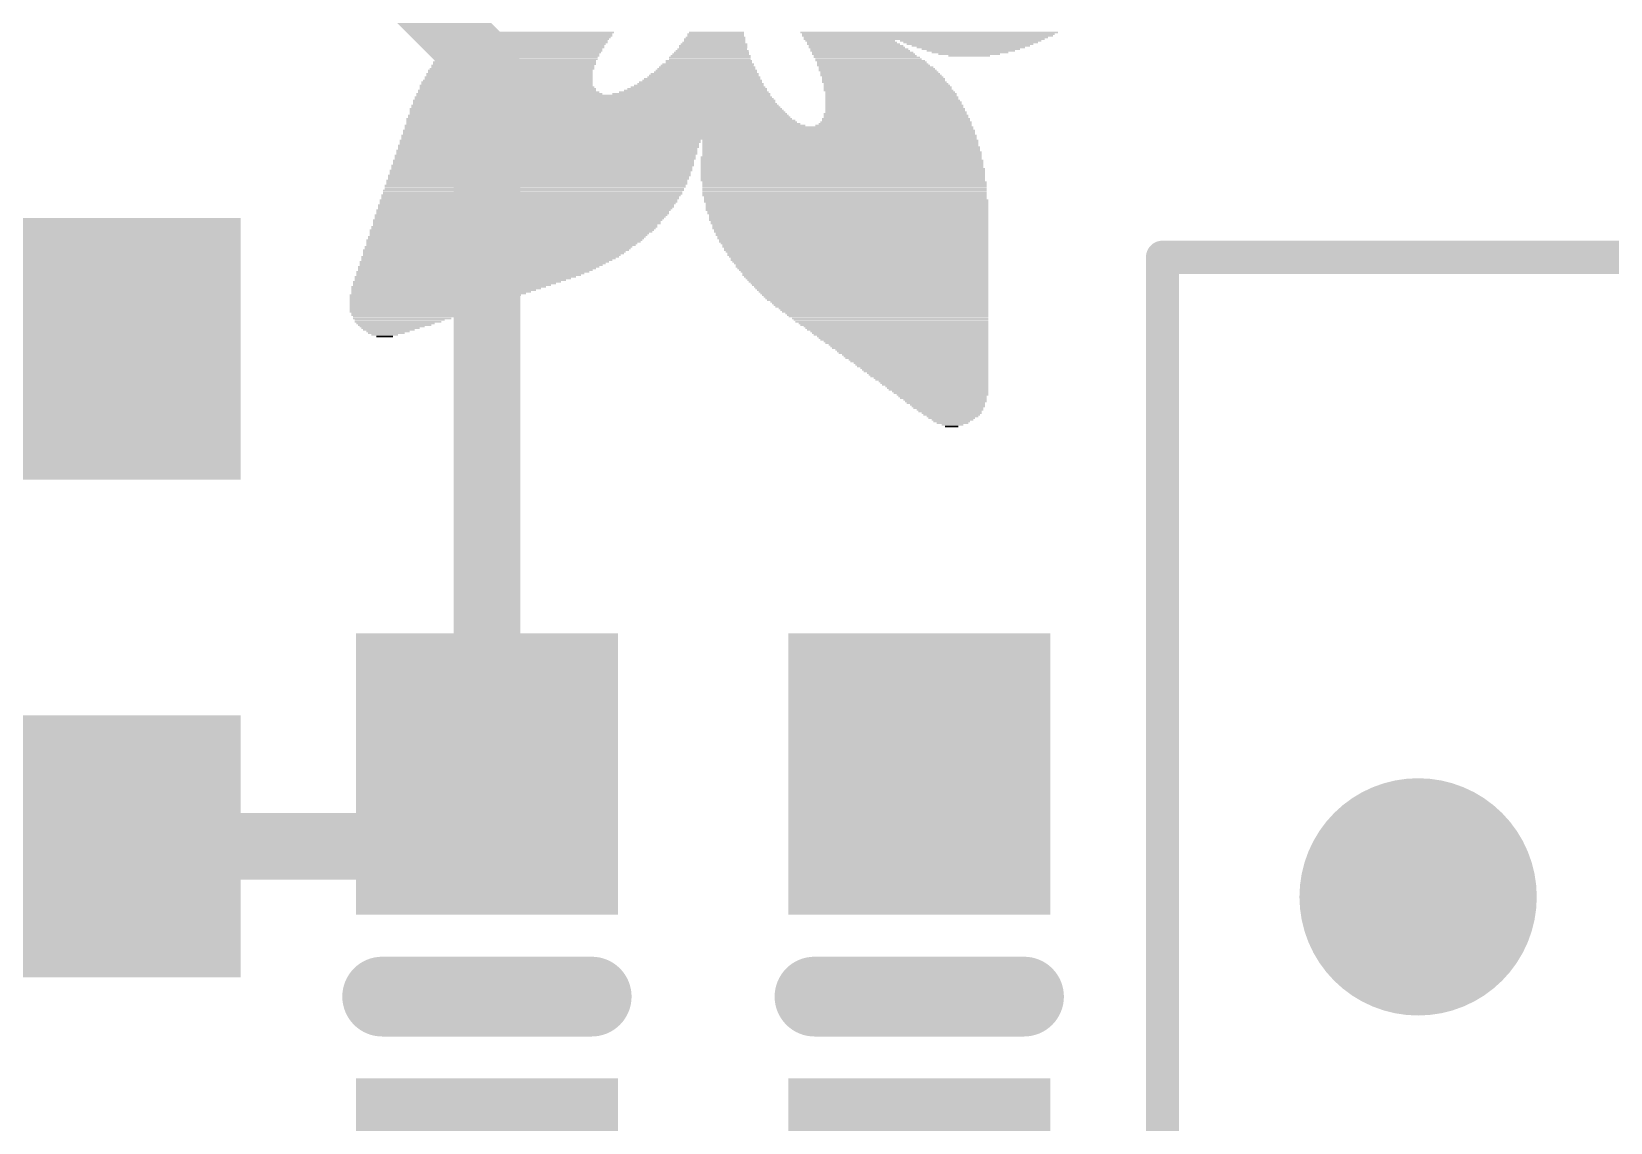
# Model space of a CAD drawing. Extents: x -8.3 to 43.2, y -5.3 to 37.1.
# Drawn here: x 15.79 to 21.82, y 19.71 to 23.88 of the extents above; entities that cross this region are included whole.
import ezdxf

# ---------------------------------------------------------------- set-up
doc = ezdxf.new("R2010")
doc.units = 0
for name, color, linetype in [('1', 12, 'CONTINUOUS'), ('18', 110, 'CONTINUOUS'), ('21', 40, 'CONTINUOUS')]:
    doc.layers.add(name, color=color, linetype=linetype)

# ---------------------------------------------------------------- blocks, each defined once
blk = doc.blocks.new('RECT')
blk.add_solid([(-0.5, -0.5), (0.5, -0.5), (-0.5, 0.5), (0.5, 0.5)])
blk = doc.blocks.new('ROUNDV')
at = {"const_width": 0.5}
blk.add_lwpolyline([(0, -0.25, 1), (0, 0.25, 1), (0, -0.25)], format="xyb", dxfattribs=at)

msp = doc.modelspace()

# ---------------------------------------------------------------- linework, layer by layer
at = {"layer": '1', "const_width": 0.254}
for points in [[(15.621, 25.654), (17.526, 23.749)], [(17.526, 23.749), (17.526, 21.043)], [(17.526, 21.043), (17.25, 20.767)], [(17.25, 20.767), (15.986, 20.767)]]:
    msp.add_lwpolyline(points, dxfattribs=at)
at = {"layer": '1', "const_width": 0.127}
for points in [[(17.5895, 23.749, 1), (17.4625, 23.749)], [(17.4811, 23.7041, 1), (17.5709, 23.7939)], [(17.5709, 20.9981, 1), (17.4811, 21.0879)], [(17.4625, 21.043, 1), (17.5895, 21.043)], [(15.986, 20.8305, 1), (15.986, 20.7035)], [(17.2051, 20.8119, 1), (17.2949, 20.7221)], [(17.25, 20.7035, 1), (17.25, 20.8305)]]:
    msp.add_lwpolyline(points, format="xyb", dxfattribs=at)
at = {"layer": '21'}
for points, const_width in [([(35.206, 23.017), (20.106, 23.017)], 0.127), ([(20.106, 23.017), (20.106, 9.017)], 0.127), ([(17.926, 20.193), (17.126, 20.193)], 0.3048), ([(18.777, 20.193), (19.577, 20.193)], 0.3048)]:
    msp.add_lwpolyline(points, dxfattribs=dict(at, const_width=const_width))
for points, const_width in [([(20.1378, 23.017, 1), (20.0743, 23.017)], 0.0635), ([(20.106, 23.0487, 1), (20.106, 22.9853)], 0.0635), ([(17.126, 20.2692, 1), (17.126, 20.1168)], 0.1524), ([(17.926, 20.1168, 1), (17.926, 20.2692)], 0.1524), ([(18.777, 20.2692, 1), (18.777, 20.1168)], 0.1524), ([(19.577, 20.1168, 1), (19.577, 20.2692)], 0.1524)]:
    msp.add_lwpolyline(points, format="xyb", dxfattribs=dict(at, const_width=const_width))

# ---------------------------------------------------------------- block references
at = {"layer": '1', "yscale": 1.2, "rotation": 90}
for p in [(15.986, 22.667), (15.986, 20.767)]:
    msp.add_blockref('RECT', p, dxfattribs=at)
at = {"layer": '1', "xscale": 1.075}
for p, rotation in [((17.526, 21.043), 270), ((19.177, 21.043), 90), ((17.526, 19.343), 270), ((19.177, 19.343), 90)]:
    msp.add_blockref('RECT', p, dxfattribs=dict(at, rotation=rotation))
at = {"layer": '18', "xscale": 0.9064, "yscale": 0.9064}
msp.add_blockref('ROUNDV', (21.082, 20.574), dxfattribs=at)
msp.add_blockref('ROUNDV', (21.082, 20.574), dxfattribs=at)
at = {"layer": '21'}
for p, xscale, yscale in [((17.7134, 23.876), 0.5969, 0.0064), ((18.4023, 23.876), 0.2096, 0.0064), ((19.2151, 23.876), 0.9842, 0.0064), ((17.6689, 23.8189), 0.6096, 0.0063), ((17.6752, 23.8316), 0.6096, 0.0063), ((17.6721, 23.8252), 0.6033, 0.0064), ((17.6816, 23.8379), 0.6096, 0.0064), ((17.6848, 23.8443), 0.6033, 0.0063), ((17.6911, 23.8506), 0.6032, 0.0064), ((17.6974, 23.857), 0.6033, 0.0063), ((17.7038, 23.8633), 0.6032, 0.0064), ((17.7069, 23.8697), 0.5969, 0.0063), ((18.3896, 23.8252), 0.2604, 0.0064), ((18.3896, 23.8189), 0.2604, 0.0063), ((18.3928, 23.8316), 0.254, 0.0063), ((18.3927, 23.8379), 0.2413, 0.0064), ((18.3959, 23.8506), 0.2349, 0.0064), ((18.3959, 23.8443), 0.2349, 0.0063), ((18.3991, 23.857), 0.2286, 0.0063), ((18.3992, 23.8697), 0.2159, 0.0063), ((18.3992, 23.8633), 0.2159, 0.0064), ((19.2119, 23.8697), 0.9652, 0.0063), ((19.2088, 23.8633), 0.9589, 0.0064), ((19.2024, 23.857), 0.9334, 0.0063), ((19.196, 23.8506), 0.9207, 0.0064), ((18.9135, 23.8443), 0.3429, 0.0063), ((18.9199, 23.8379), 0.3429, 0.0064), ((18.9262, 23.8316), 0.3556, 0.0063), ((18.9357, 23.8252), 0.362, 0.0064), ((18.9389, 23.8189), 0.3683, 0.0063), ((19.3739, 23.8443), 0.5397, 0.0063), ((19.3739, 23.8379), 0.5143, 0.0064), ((19.3707, 23.8316), 0.4826, 0.0063), ((19.3739, 23.8252), 0.4509, 0.0064), ((19.3739, 23.8189), 0.4127, 0.0063), ((17.6308, 23.7617), 0.6223, 0.0064), ((17.6308, 23.7553), 0.6223, 0.0063), ((17.634, 23.7681), 0.6159, 0.0063), ((17.6403, 23.7808), 0.616, 0.0063), ((17.6403, 23.7744), 0.616, 0.0064), ((17.6467, 23.7871), 0.6159, 0.0064), ((17.653, 23.7998), 0.616, 0.0064), ((17.6498, 23.7934), 0.6096, 0.0063), ((17.6593, 23.8062), 0.6159, 0.0063), ((17.6625, 23.8125), 0.6096, 0.0064), ((18.3706, 23.7553), 0.3493, 0.0063), ((18.3737, 23.7681), 0.3302, 0.0063), ((18.3737, 23.7617), 0.3302, 0.0064), ((18.3769, 23.7808), 0.3112, 0.0063), ((18.3769, 23.7744), 0.3112, 0.0064), ((18.3801, 23.7871), 0.3048, 0.0064), ((18.3801, 23.7934), 0.2921, 0.0063), ((18.3833, 23.7998), 0.2857, 0.0064), ((18.3864, 23.8062), 0.2794, 0.0063), ((18.3864, 23.8125), 0.2667, 0.0064), ((18.9484, 23.8125), 0.3746, 0.0064), ((18.9516, 23.8062), 0.381, 0.0063), ((18.9611, 23.7998), 0.3874, 0.0064), ((18.9642, 23.7934), 0.3937, 0.0063), ((18.9707, 23.7871), 0.3937, 0.0064), ((18.977, 23.7808), 0.4064, 0.0063), ((18.9833, 23.7744), 0.4064, 0.0064), ((18.9897, 23.7681), 0.4191, 0.0063), ((18.9961, 23.7617), 0.4191, 0.0064), ((18.9992, 23.7553), 0.4254, 0.0063), ((19.3739, 23.8125), 0.3747, 0.0064), ((19.3739, 23.8062), 0.3365, 0.0063), ((19.3707, 23.7998), 0.2921, 0.0064), ((19.3675, 23.7934), 0.235, 0.0063), ((19.3675, 23.7871), 0.1588, 0.0064), ((17.6086, 23.7046), 0.6413, 0.0063), ((17.6086, 23.6982), 0.6413, 0.0064), ((17.6117, 23.7172), 0.635, 0.0063), ((17.6117, 23.7109), 0.635, 0.0064), ((17.6149, 23.73), 0.6286, 0.0063), ((17.6149, 23.7236), 0.6286, 0.0064), ((17.6212, 23.7363), 0.6287, 0.0064), ((17.6244, 23.749), 0.6223, 0.0064), ((17.6244, 23.7427), 0.6223, 0.0063), ((18.3483, 23.6982), 0.4445, 0.0064), ((18.3547, 23.7046), 0.4318, 0.0063), ((18.3546, 23.7109), 0.4191, 0.0064), ((18.3578, 23.7172), 0.4127, 0.0063), ((18.3611, 23.7236), 0.3937, 0.0064), ((18.3642, 23.73), 0.3874, 0.0063), ((18.3642, 23.7363), 0.3746, 0.0064), ((18.3674, 23.7427), 0.3683, 0.0063), ((18.3674, 23.749), 0.3556, 0.0064), ((19.0024, 23.749), 0.4318, 0.0064), ((19.0119, 23.7427), 0.4382, 0.0063), ((19.0151, 23.7363), 0.4445, 0.0064), ((19.0183, 23.73), 0.4509, 0.0063), ((19.0246, 23.7236), 0.4508, 0.0064), ((19.0278, 23.7172), 0.4572, 0.0063), ((19.031, 23.7109), 0.4635, 0.0064), ((19.0373, 23.7046), 0.4636, 0.0063), ((19.0404, 23.6982), 0.4699, 0.0064), ((17.6117, 23.641), 0.7112, 0.0063), ((17.9324, 23.6347), 1.3526, 0.0064), ((17.6022, 23.6538), 0.6794, 0.0063), ((17.6086, 23.6474), 0.6921, 0.0064), ((17.599, 23.6728), 0.6604, 0.0064), ((17.6022, 23.6665), 0.6668, 0.0063), ((17.6054, 23.6601), 0.6731, 0.0064), ((17.6022, 23.6855), 0.654, 0.0064), ((17.6022, 23.6791), 0.654, 0.0063), ((17.6054, 23.6919), 0.6477, 0.0063), ((18.3071, 23.641), 0.6033, 0.0063), ((18.3165, 23.6474), 0.5715, 0.0064), ((18.323, 23.6538), 0.5461, 0.0063), ((18.3293, 23.6601), 0.5334, 0.0064), ((18.3325, 23.6665), 0.5143, 0.0063), ((18.3357, 23.6728), 0.4953, 0.0064), ((18.342, 23.6791), 0.4826, 0.0063), ((18.342, 23.6855), 0.4699, 0.0064), ((18.3483, 23.6919), 0.4572, 0.0063), ((19.0404, 23.6919), 0.4699, 0.0063), ((19.0436, 23.6855), 0.4763, 0.0064), ((19.05, 23.6791), 0.4762, 0.0063), ((19.0532, 23.6728), 0.4826, 0.0064), ((19.0564, 23.6665), 0.4889, 0.0063), ((19.0564, 23.6601), 0.4889, 0.0064), ((19.0596, 23.6538), 0.4953, 0.0063), ((19.0659, 23.6474), 0.4953, 0.0064), ((19.0691, 23.641), 0.5017, 0.0063), ((19.0691, 23.6347), 0.5017, 0.0064), ((17.9419, 23.5839), 1.4224, 0.0064), ((17.9451, 23.5776), 1.4288, 0.0063), ((17.9388, 23.5966), 1.4033, 0.0064), ((17.942, 23.5903), 1.4097, 0.0063), ((17.9355, 23.6157), 1.3843, 0.0063), ((17.9355, 23.6093), 1.3843, 0.0064), ((17.9388, 23.6029), 1.3907, 0.0063), ((17.9324, 23.6284), 1.3652, 0.0063), ((17.9356, 23.622), 1.3716, 0.0064), ((19.0785, 23.6093), 0.5207, 0.0064), ((19.0785, 23.6029), 0.5207, 0.0063), ((19.0722, 23.6284), 0.508, 0.0063), ((19.0722, 23.622), 0.508, 0.0064), ((19.0754, 23.6157), 0.5144, 0.0063), ((19.0817, 23.5966), 0.5271, 0.0064), ((19.0817, 23.5903), 0.5271, 0.0063), ((19.0849, 23.5839), 0.5334, 0.0064), ((19.0849, 23.5776), 0.5334, 0.0063), ((18.2976, 23.5141), 2.1717, 0.0063), ((17.9769, 23.5204), 1.5303, 0.0064), ((17.9546, 23.5458), 1.4732, 0.0064), ((17.961, 23.5395), 1.4859, 0.0063), ((17.9705, 23.5267), 1.505, 0.0063), ((17.9642, 23.5331), 1.4923, 0.0064), ((17.9547, 23.5522), 1.4605, 0.0063), ((17.9515, 23.5585), 1.4541, 0.0064), ((17.9483, 23.5712), 1.4351, 0.0064), ((17.9515, 23.5648), 1.4415, 0.0063), ((19.0785, 23.5204), 0.5969, 0.0064), ((19.0849, 23.5267), 0.5842, 0.0063), ((19.0881, 23.5331), 0.5778, 0.0064), ((19.0881, 23.5458), 0.5652, 0.0064), ((19.0881, 23.5395), 0.5652, 0.0063), ((19.0849, 23.5648), 0.5461, 0.0063), ((19.0881, 23.5585), 0.5524, 0.0064), ((19.0881, 23.5522), 0.5524, 0.0063), ((19.0881, 23.5712), 0.5398, 0.0064), ((17.7673, 23.4633), 1.1494, 0.0063), ((17.7673, 23.4569), 1.1494, 0.0064), ((18.2976, 23.4823), 2.1971, 0.0064), ((18.2976, 23.476), 2.1971, 0.0063), ((18.2976, 23.4696), 2.1971, 0.0064), ((18.2975, 23.5014), 2.1844, 0.0063), ((18.2975, 23.495), 2.1844, 0.0064), ((18.2975, 23.4886), 2.1844, 0.0063), ((18.2976, 23.5077), 2.1717, 0.0064), ((18.8754, 23.4633), 1.0541, 0.0063), ((18.8754, 23.4569), 1.0541, 0.0064), ((17.7483, 23.4061), 1.1493, 0.0064), ((17.7483, 23.3998), 1.1493, 0.0063), ((17.7483, 23.3934), 1.1493, 0.0064), ((17.7546, 23.4252), 1.1494, 0.0063), ((17.7546, 23.4188), 1.1494, 0.0064), ((17.7546, 23.4124), 1.1494, 0.0063), ((17.7578, 23.4315), 1.143, 0.0064), ((17.761, 23.4442), 1.1493, 0.0064), ((17.761, 23.4379), 1.1493, 0.0063), ((17.7641, 23.4505), 1.143, 0.0063), ((18.8786, 23.3998), 1.0731, 0.0063), ((18.8786, 23.3934), 1.0731, 0.0064), ((18.8754, 23.4505), 1.0541, 0.0063), ((18.8754, 23.4442), 1.0541, 0.0064), ((18.8786, 23.4379), 1.0605, 0.0063), ((18.8786, 23.4315), 1.0605, 0.0064), ((18.8786, 23.4252), 1.0605, 0.0063), ((18.8817, 23.4188), 1.0668, 0.0064), ((18.8817, 23.4124), 1.0668, 0.0063), ((18.8817, 23.4061), 1.0668, 0.0064), ((17.7324, 23.349), 1.1557, 0.0063), ((17.7292, 23.3426), 1.1494, 0.0064), ((17.7292, 23.3362), 1.1494, 0.0063), ((17.7387, 23.368), 1.1557, 0.0064), ((17.7355, 23.3617), 1.1493, 0.0063), ((17.7355, 23.3553), 1.1493, 0.0064), ((17.7419, 23.3871), 1.1494, 0.0063), ((17.7419, 23.3807), 1.1494, 0.0064), ((17.7419, 23.3743), 1.1494, 0.0063), ((18.8818, 23.3871), 1.0795, 0.0063), ((18.8818, 23.3807), 1.0795, 0.0064), ((18.8818, 23.3743), 1.0795, 0.0063), ((18.8818, 23.368), 1.0795, 0.0064), ((18.8818, 23.3617), 1.0795, 0.0063), ((18.8849, 23.3553), 1.0858, 0.0064), ((18.8849, 23.349), 1.0858, 0.0063), ((18.8849, 23.3426), 1.0858, 0.0064), ((18.8849, 23.3362), 1.0858, 0.0063), ((17.7038, 23.2728), 1.1494, 0.0063), ((17.707, 23.2791), 1.143, 0.0064), ((17.7102, 23.2918), 1.1493, 0.0064), ((17.7102, 23.2855), 1.1493, 0.0063), ((17.7165, 23.3109), 1.1494, 0.0063), ((17.7165, 23.3045), 1.1494, 0.0064), ((17.7165, 23.2981), 1.1494, 0.0063), ((17.7261, 23.3299), 1.1557, 0.0064), ((17.7229, 23.3236), 1.1493, 0.0063), ((17.7229, 23.3172), 1.1493, 0.0064), ((18.8849, 23.3299), 1.0858, 0.0064), ((18.8849, 23.3236), 1.0858, 0.0063), ((18.8849, 23.3172), 1.0858, 0.0064), ((18.8849, 23.3109), 1.0858, 0.0063), ((18.8912, 23.3045), 1.0859, 0.0064), ((18.8912, 23.2981), 1.0859, 0.0063), ((18.8912, 23.2918), 1.0859, 0.0064), ((18.8912, 23.2855), 1.0859, 0.0063), ((18.8912, 23.2791), 1.0859, 0.0064), ((18.8912, 23.2728), 1.0859, 0.0063), ((17.6753, 23.2156), 1.1303, 0.0064), ((17.6848, 23.2347), 1.1367, 0.0063), ((17.6848, 23.2283), 1.1367, 0.0064), ((17.6816, 23.2219), 1.1303, 0.0063), ((17.6943, 23.2537), 1.143, 0.0064), ((17.6911, 23.2474), 1.1366, 0.0063), ((17.6911, 23.241), 1.1366, 0.0064), ((17.7006, 23.2664), 1.143, 0.0064), ((17.7006, 23.26), 1.143, 0.0063), ((18.8912, 23.2664), 1.0859, 0.0064), ((18.8912, 23.26), 1.0859, 0.0063), ((18.8912, 23.2537), 1.0859, 0.0064), ((18.8945, 23.2474), 1.0795, 0.0063), ((18.8945, 23.241), 1.0795, 0.0064), ((18.8976, 23.2347), 1.0858, 0.0063), ((18.8976, 23.2283), 1.0858, 0.0064), ((18.9008, 23.2219), 1.0795, 0.0063), ((18.9008, 23.2156), 1.0795, 0.0064), ((17.6435, 23.1585), 1.1049, 0.0063), ((17.6403, 23.1521), 1.0986, 0.0064), ((17.6562, 23.1775), 1.1176, 0.0064), ((17.653, 23.1712), 1.1112, 0.0063), ((17.6499, 23.1648), 1.1049, 0.0064), ((17.6657, 23.1966), 1.124, 0.0063), ((17.6625, 23.1902), 1.1176, 0.0064), ((17.6625, 23.1838), 1.1176, 0.0063), ((17.6753, 23.2093), 1.1303, 0.0063), ((17.6721, 23.2029), 1.1239, 0.0064), ((18.9008, 23.2093), 1.0795, 0.0063), ((18.9008, 23.2029), 1.0795, 0.0064), ((18.9008, 23.1966), 1.0795, 0.0063), ((18.904, 23.1902), 1.0731, 0.0064), ((18.904, 23.1838), 1.0731, 0.0063), ((18.9071, 23.1775), 1.0668, 0.0064), ((18.9071, 23.1712), 1.0668, 0.0063), ((18.9071, 23.1648), 1.0668, 0.0064), ((18.9071, 23.1585), 1.0668, 0.0063), ((18.9103, 23.1521), 1.0604, 0.0064), ((17.6022, 23.095), 1.0604, 0.0063), ((17.6212, 23.1204), 1.0859, 0.0063), ((17.6181, 23.114), 1.0795, 0.0064), ((17.6117, 23.1076), 1.0668, 0.0063), ((17.6086, 23.1013), 1.0605, 0.0064), ((17.6308, 23.1331), 1.0922, 0.0063), ((17.6276, 23.1267), 1.0858, 0.0064), ((17.6403, 23.1457), 1.0986, 0.0063), ((17.634, 23.1394), 1.0859, 0.0064), ((18.9103, 23.1457), 1.0604, 0.0063), ((18.9135, 23.1394), 1.0541, 0.0064), ((18.9135, 23.1331), 1.0541, 0.0063), ((18.9135, 23.1267), 1.0541, 0.0064), ((18.9167, 23.1204), 1.0477, 0.0063), ((18.9167, 23.114), 1.0477, 0.0064), ((18.9198, 23.1076), 1.0414, 0.0063), ((18.9198, 23.1013), 1.0414, 0.0064), ((18.923, 23.095), 1.035, 0.0063), ((17.5609, 23.0442), 1.016, 0.0063), ((17.5546, 23.0378), 1.0033, 0.0064), ((17.5514, 23.0314), 0.997, 0.0063), ((17.5705, 23.0569), 1.0223, 0.0063), ((17.5673, 23.0505), 1.016, 0.0064), ((17.5895, 23.0759), 1.0478, 0.0064), ((17.5831, 23.0695), 1.0351, 0.0063), ((17.58, 23.0632), 1.0287, 0.0064), ((17.5927, 23.0823), 1.0541, 0.0063), ((17.5991, 23.0886), 1.0541, 0.0064), ((18.923, 23.0886), 1.035, 0.0064), ((18.9261, 23.0823), 1.0287, 0.0063), ((18.9261, 23.0759), 1.0287, 0.0064), ((18.9293, 23.0695), 1.0223, 0.0063), ((18.9325, 23.0632), 1.016, 0.0064), ((18.9325, 23.0569), 1.016, 0.0063), ((18.9357, 23.0505), 1.0096, 0.0064), ((18.9357, 23.0442), 1.0096, 0.0063), ((18.9389, 23.0378), 1.0033, 0.0064), ((18.9421, 23.0314), 0.9969, 0.0063), ((17.4879, 22.9743), 0.908, 0.0064), ((17.4943, 22.9807), 0.9207, 0.0063), ((17.5101, 22.9933), 0.9398, 0.0063), ((17.5038, 22.987), 0.9271, 0.0064), ((17.5165, 22.9997), 0.9525, 0.0064), ((17.5387, 23.0188), 0.9842, 0.0063), ((17.5324, 23.0124), 0.9715, 0.0064), ((17.526, 23.0061), 0.9588, 0.0063), ((17.545, 23.0251), 0.9843, 0.0064), ((18.9421, 23.0251), 0.9969, 0.0064), ((18.9452, 23.0188), 0.9906, 0.0063), ((18.9484, 23.0124), 0.9842, 0.0064), ((18.9484, 23.0061), 0.9842, 0.0063), ((18.9516, 22.9997), 0.9779, 0.0064), ((18.9548, 22.9933), 0.9715, 0.0063), ((18.9579, 22.987), 0.9652, 0.0064), ((18.9579, 22.9807), 0.9652, 0.0063), ((18.9611, 22.9743), 0.9588, 0.0064), ((17.4117, 22.9235), 0.7938, 0.0064), ((17.4022, 22.9171), 0.7747, 0.0063), ((17.3926, 22.9108), 0.7557, 0.0064), ((17.4339, 22.9362), 0.8255, 0.0064), ((17.4244, 22.9299), 0.8064, 0.0063), ((17.4435, 22.9426), 0.8445, 0.0063), ((17.472, 22.9616), 0.889, 0.0064), ((17.4625, 22.9552), 0.87, 0.0063), ((17.4562, 22.9489), 0.8573, 0.0064), ((17.4816, 22.968), 0.8953, 0.0063), ((18.9642, 22.968), 0.9525, 0.0063), ((18.9674, 22.9616), 0.9461, 0.0064), ((18.9706, 22.9552), 0.9398, 0.0063), ((18.9706, 22.9489), 0.9398, 0.0064), ((18.9738, 22.9426), 0.9334, 0.0063), ((18.977, 22.9362), 0.9271, 0.0064), ((18.9802, 22.9299), 0.9207, 0.0063), ((18.9833, 22.9235), 0.9144, 0.0064), ((18.9865, 22.9171), 0.908, 0.0063), ((18.9897, 22.9108), 0.9017, 0.0064), ((17.3196, 22.8664), 0.635, 0.0063), ((17.3101, 22.86), 0.616, 0.0064), ((17.3292, 22.8727), 0.6541, 0.0064), ((17.3006, 22.8537), 0.5969, 0.0063), ((17.38, 22.9045), 0.7429, 0.0063), ((17.3705, 22.8981), 0.7239, 0.0064), ((17.3609, 22.8918), 0.7048, 0.0063), ((17.3514, 22.8854), 0.6858, 0.0064), ((17.3419, 22.879), 0.6667, 0.0063), ((18.9929, 22.9045), 0.8953, 0.0063), ((18.996, 22.8981), 0.889, 0.0064), ((18.9992, 22.8918), 0.8826, 0.0063), ((19.0023, 22.8854), 0.8763, 0.0064), ((19.0055, 22.879), 0.8699, 0.0063), ((19.0087, 22.8727), 0.8636, 0.0064), ((19.0119, 22.8664), 0.8572, 0.0063), ((19.0151, 22.86), 0.8509, 0.0064), ((19.0183, 22.8537), 0.8445, 0.0063), ((17.2815, 22.8409), 0.5588, 0.0063), ((17.2688, 22.8346), 0.5334, 0.0064), ((17.2434, 22.8156), 0.4826, 0.0063), ((17.2339, 22.8092), 0.4636, 0.0064), ((17.2911, 22.8473), 0.5779, 0.0064), ((17.2625, 22.8283), 0.5207, 0.0063), ((17.2498, 22.8219), 0.4953, 0.0064), ((17.2276, 22.8028), 0.4381, 0.0063), ((17.2149, 22.7965), 0.4127, 0.0064), ((17.2117, 22.7902), 0.3937, 0.0063), ((19.0246, 22.8473), 0.8318, 0.0064), ((19.0278, 22.8409), 0.8255, 0.0063), ((19.031, 22.8346), 0.8191, 0.0064), ((19.0341, 22.8283), 0.8128, 0.0063), ((19.0404, 22.8219), 0.8001, 0.0064), ((19.0436, 22.8156), 0.7937, 0.0063), ((19.0468, 22.8092), 0.7874, 0.0064), ((19.0532, 22.8028), 0.7747, 0.0063), ((19.0564, 22.7965), 0.7683, 0.0064), ((19.0595, 22.7902), 0.762, 0.0063), ((17.2021, 22.7838), 0.3747, 0.0064), ((17.1927, 22.7775), 0.3429, 0.0063), ((17.1863, 22.7711), 0.3302, 0.0064), ((17.1768, 22.7647), 0.2985, 0.0063), ((17.1736, 22.7584), 0.2794, 0.0064), ((17.164, 22.7521), 0.2477, 0.0063), ((17.1577, 22.7457), 0.2222, 0.0064), ((17.1514, 22.7394), 0.1969, 0.0063), ((17.1482, 22.733), 0.1651, 0.0064), ((19.0659, 22.7838), 0.7493, 0.0064), ((19.0691, 22.7775), 0.7429, 0.0063), ((19.0722, 22.7711), 0.7366, 0.0064), ((19.0785, 22.7647), 0.7239, 0.0063), ((19.0817, 22.7584), 0.7175, 0.0064), ((19.0881, 22.7521), 0.7048, 0.0063), ((19.0913, 22.7457), 0.6985, 0.0064), ((19.0945, 22.7394), 0.6921, 0.0063), ((19.1008, 22.733), 0.6794, 0.0064), ((17.1419, 22.7266), 0.1397, 0.0063), ((17.1355, 22.7203), 0.1016, 0.0064), ((17.1355, 22.714), 0.0635, 0.0063), ((19.104, 22.7266), 0.6731, 0.0063), ((19.1072, 22.7203), 0.6667, 0.0064), ((19.1135, 22.714), 0.654, 0.0063), ((19.1166, 22.7076), 0.6477, 0.0064), ((19.1198, 22.7013), 0.6413, 0.0063), ((19.1262, 22.6949), 0.6286, 0.0064), ((19.1294, 22.6885), 0.6223, 0.0063), ((19.1357, 22.6822), 0.6096, 0.0064), ((19.1389, 22.6759), 0.6032, 0.0063), ((19.1421, 22.6695), 0.5969, 0.0064), ((19.1484, 22.6632), 0.5842, 0.0063), ((19.1516, 22.6568), 0.5778, 0.0064), ((19.1547, 22.6505), 0.5715, 0.0063), ((19.1611, 22.6441), 0.5588, 0.0064), ((19.1643, 22.6378), 0.5524, 0.0063), ((19.1675, 22.6314), 0.5461, 0.0064), ((19.1738, 22.6251), 0.5334, 0.0063), ((19.177, 22.6187), 0.527, 0.0064), ((19.1834, 22.6124), 0.5143, 0.0063), ((19.1865, 22.606), 0.508, 0.0064), ((19.1897, 22.5997), 0.5016, 0.0063), ((19.196, 22.5933), 0.4889, 0.0064), ((19.1992, 22.587), 0.4826, 0.0063), ((19.2024, 22.5806), 0.4762, 0.0064), ((19.2088, 22.5743), 0.4635, 0.0063), ((19.2119, 22.5679), 0.4572, 0.0064), ((19.2151, 22.5616), 0.4508, 0.0063), ((19.2215, 22.5552), 0.4381, 0.0064), ((19.2246, 22.5489), 0.4318, 0.0063), ((19.2309, 22.5425), 0.4191, 0.0064), ((19.2341, 22.5362), 0.4127, 0.0063), ((19.2373, 22.5298), 0.4064, 0.0064), ((19.2437, 22.5235), 0.3937, 0.0063), ((19.2469, 22.5171), 0.3873, 0.0064), ((19.25, 22.5108), 0.381, 0.0063), ((19.2564, 22.5044), 0.3683, 0.0064), ((19.2596, 22.4981), 0.3619, 0.0063), ((19.2659, 22.4917), 0.3492, 0.0064), ((19.2659, 22.4854), 0.3366, 0.0063), ((19.2691, 22.479), 0.3302, 0.0064), ((19.2754, 22.4727), 0.3175, 0.0063), ((19.2786, 22.4663), 0.3112, 0.0064), ((19.2786, 22.46), 0.2984, 0.0063), ((19.285, 22.4536), 0.2857, 0.0064), ((19.2881, 22.4473), 0.2794, 0.0063), ((19.2882, 22.4409), 0.2667, 0.0064), ((19.2945, 22.4346), 0.254, 0.0063), ((19.2945, 22.4282), 0.2413, 0.0064), ((19.3008, 22.4219), 0.2286, 0.0063), ((19.3009, 22.4155), 0.2159, 0.0064), ((19.304, 22.4092), 0.1968, 0.0063), ((19.3008, 22.4028), 0.1778, 0.0064), ((19.304, 22.3965), 0.1588, 0.0063), ((19.3009, 22.3901), 0.1397, 0.0064), ((19.304, 22.3838), 0.1206, 0.0063), ((19.304, 22.3774), 0.0826, 0.0064), ((19.3008, 22.3711), 0.0508, 0.0063)]:
    msp.add_blockref('RECT', p, dxfattribs=dict(at, xscale=xscale, yscale=yscale))

doc.saveas('drawing.dxf')
